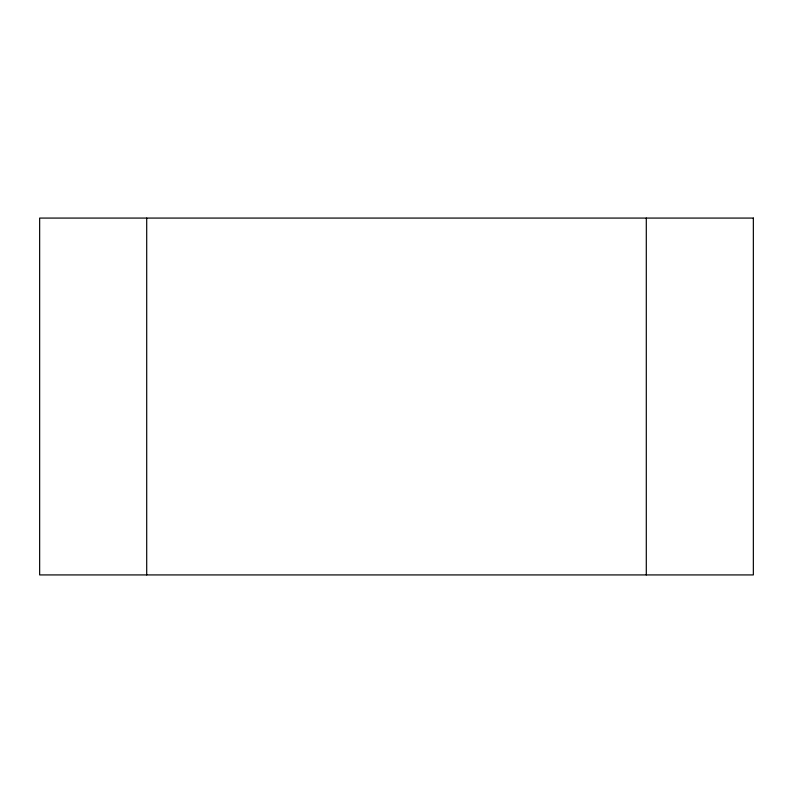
<?xml version="1.0" encoding="UTF-8"?>
<svg xmlns="http://www.w3.org/2000/svg" width="793" height="793" viewBox="0 0 793 793"><rect width="100%" height="100%" fill="white"/><g stroke="black" fill="none" stroke-linecap="round" stroke-linejoin="round"><path stroke-width="1.19" d="M646.295 218.075L646.295 574.925M146.705 218.075L146.705 574.925M753.35 218.075L39.65 218.075L39.65 574.925L753.35 574.925L753.35 218.075"/></g></svg>
